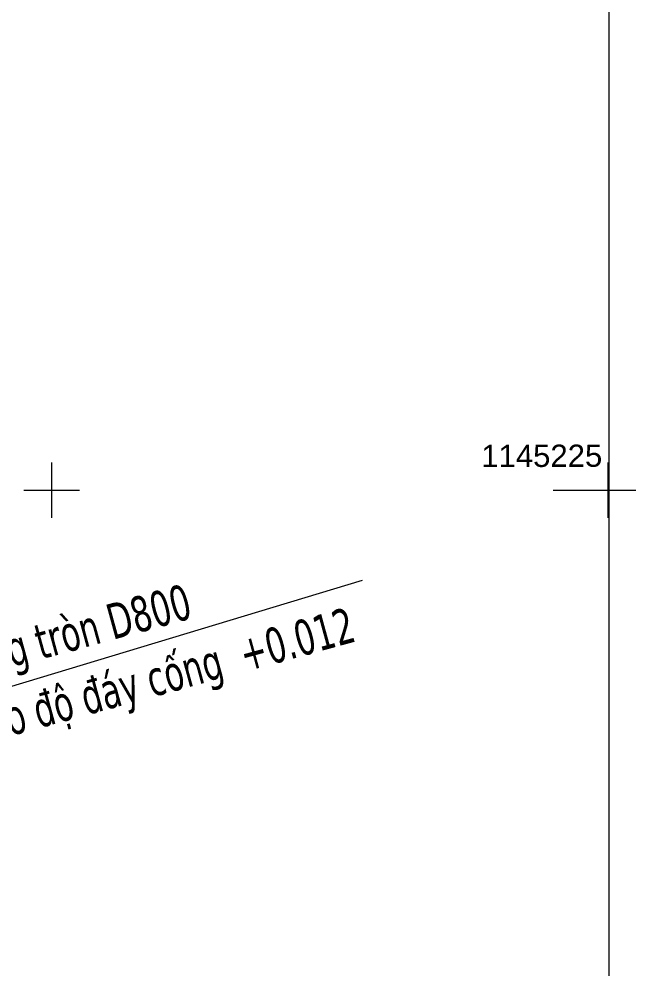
# Model space of a CAD drawing. Header units: millimetres. Extents: x 563604 to 809435, y 2337 to 1331933.
# Drawn here: x 775985 to 803704, y 1169411 to 1212109 of the extents above; entities that cross this region are included whole.
import ezdxf

# ---------------------------------------------------------------- set-up
doc = ezdxf.new("R2010")
doc.units = ezdxf.units.MM
for name, color, linetype, lineweight in [('Hbaixe-1', 253, 'Continuous', 9), ('khung-1', 253, 'Continuous', 9), ('NCV_TKCS_HIEN TRANG_251226_dwg-1', 253, 'Continuous', 9), ('TEXT GHI CHU', 7, 'Continuous', 9), ('TEXT GHI CHU-1', 253, 'Continuous', 9), ('Text-1', 7, 'Continuous', 35)]:
    doc.layers.add(name, color=color, linetype=linetype, lineweight=lineweight)
doc.styles.add('Arial_1', font='arial_0.ttf', dxfattribs={"height": 1000.213374})
doc.styles.add('Tahoma_1', font='tahoma_0.ttf', dxfattribs={"width": 0.75, "height": 1600.341398})

# ---------------------------------------------------------------- blocks, each defined once
blk = doc.blocks.new('NCV_TKCS_HIEN TRANG_251226_dwg-1595164-TỔNG THỂ_HIỆN TRẠNG KHU ĐẤT')
at = {"layer": 'Hbaixe-1', "flags": 128}
blk.add_lwpolyline([(768013, 1144933), (563604, 1144933), (563604, 1331933), (802477, 1331933), (802477, 1144933)], dxfattribs=at)
at = {"layer": 'khung-1'}
for p, q in [((777454, 1189683), (777454, 1192183)), ((802454, 1189683), (802454, 1192183)), ((776204, 1190933), (778704, 1190933)), ((799977, 1190927), (802477, 1190933)), ((801204, 1190933), (803704, 1190933))]:
    blk.add_line(p, q, dxfattribs=at)
at = {"layer": 'TEXT GHI CHU-1', "flags": 128}
blk.add_lwpolyline([(770651, 1174513), (772923, 1181305), (791415, 1186885)], dxfattribs=at)
at = {"layer": 'TEXT GHI CHU', "char_height": 1600.34, "attachment_point": 1, "rotation": 15.325, "line_spacing_factor": 0.994306, "style": 'Tahoma_1'}
for s, insert, width in [('C\\fTahoma|b0|i0|c254|p34|;\\W.75;ống tròn D800', (772586, 1183776), 13593.54), ('Cao đ\\fTahoma|b0|i0|c254|p34|;\\W.75;ộ đáy cống  +0.012', (773394, 1180934), 21914.08)]:
    blk.add_mtext(s, dxfattribs=dict(at, insert=insert, width=width))
at = {"layer": 'Text-1', "insert": (796749, 1192970), "char_height": 1000.2, "width": 6514.73, "attachment_point": 1, "rotation": 0.1346, "line_spacing_factor": 0.941778, "style": 'Arial_1'}
blk.add_mtext('1145225', dxfattribs=at)

msp = doc.modelspace()

# ---------------------------------------------------------------- block references
at = {"layer": 'NCV_TKCS_HIEN TRANG_251226_dwg-1'}
msp.add_blockref('NCV_TKCS_HIEN TRANG_251226_dwg-1595164-TỔNG THỂ_HIỆN TRẠNG KHU ĐẤT', (0, 0), dxfattribs=at)

doc.saveas('drawing.dxf')
